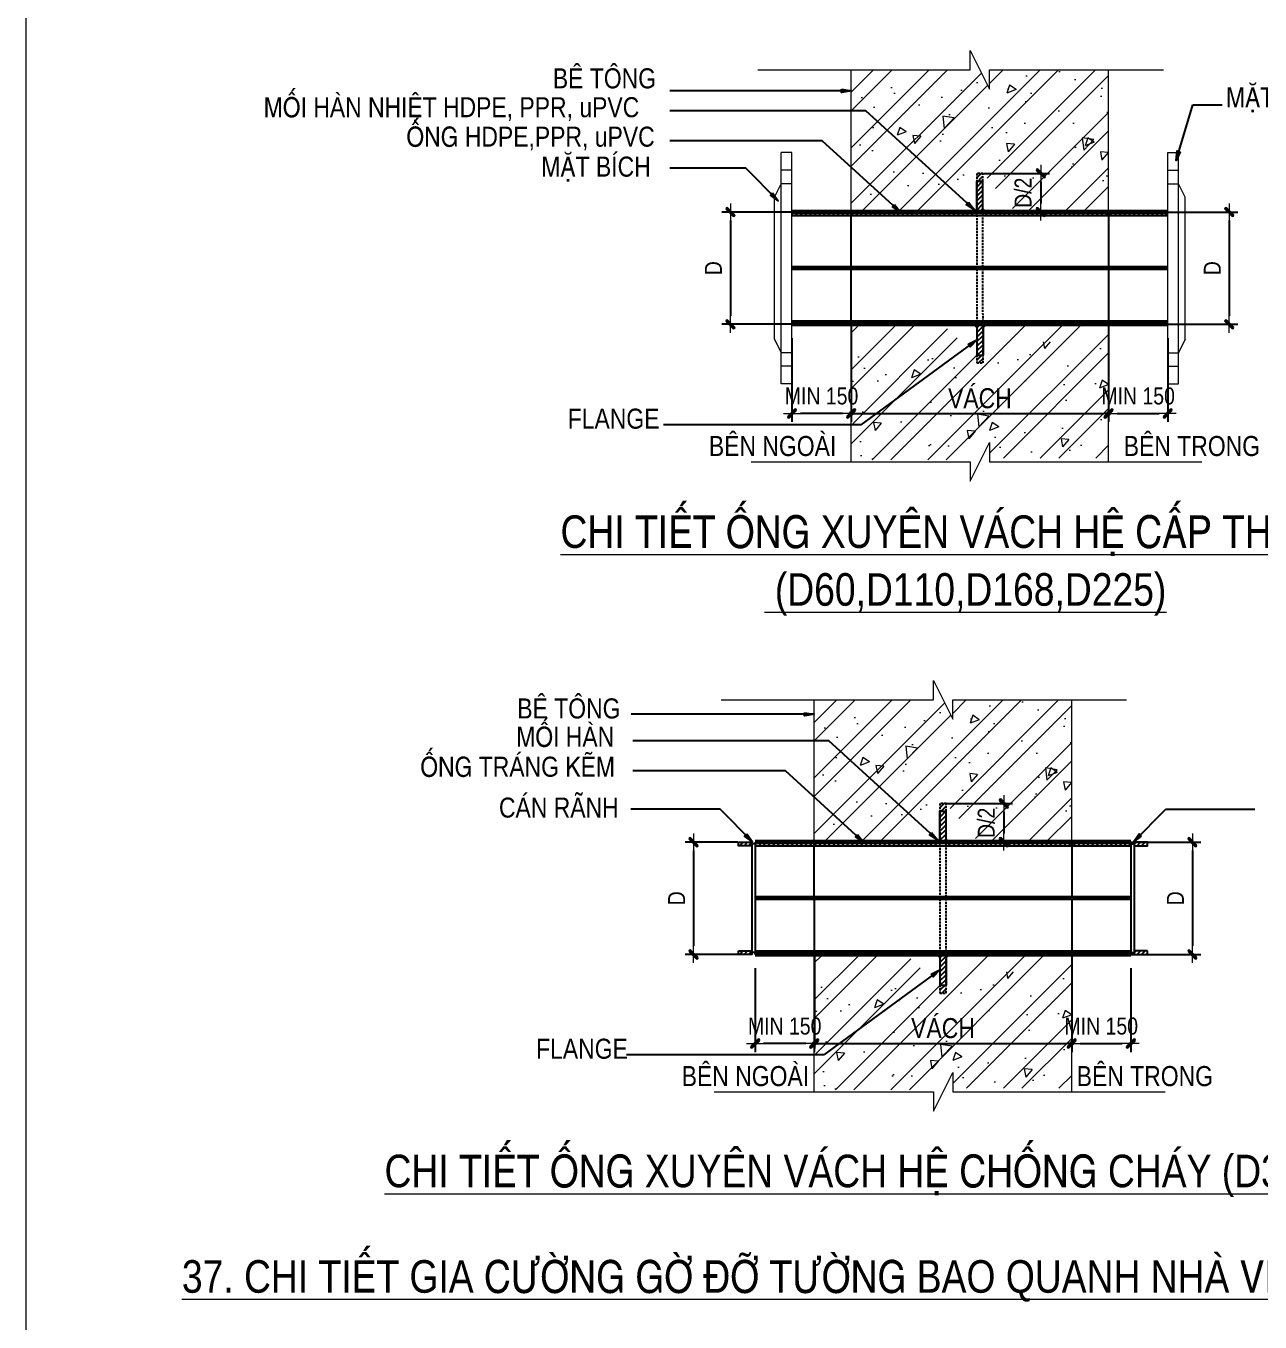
# Model space of a CAD drawing. Header units: millimetres. Extents: x -88960 to 836140, y 175458 to 320791.
# Drawn here: x 205557 to 220087, y 204501 to 219757 of the extents above; entities that cross this region are included whole.
import ezdxf
from ezdxf.enums import TextEntityAlignment as Align

# ---------------------------------------------------------------- set-up
doc = ezdxf.new("R2010")
doc.units = ezdxf.units.MM
doc.header["$LTSCALE"] = 1000
doc.linetypes.add('CENTER', pattern=[2, 1.25, -0.25, 0.25, -0.25])
doc.linetypes.add('HIDDEN', pattern=[0.375, 0.25, -0.125])
doc.layers.get('0').update_dxf_attribs({"linetype": 'CONTINUOUS'})
doc.layers.get('DEFPOINTS').update_dxf_attribs({"linetype": 'CONTINUOUS'})
for name, color, linetype, lineweight in [('CHUNHO', 1, 'CONTINUOUS', 13), ('CHUTO', 51, 'CONTINUOUS', 15), ('DBAO', 2, 'CONTINUOUS', 13), ('F-MICS', 7, 'CONTINUOUS', 18), ('KTH', 154, 'CONTINUOUS', 15), ('M-PB-Rain Pipe', 200, 'CONTINUOUS', 60), ('NTP-HATCH', 8, 'CONTINUOUS', 0), ('STICK', 1, 'CONTINUOUS', 9), ('TEXT', 1, 'CONTINUOUS', 15)]:
    doc.layers.add(name, color=color, linetype=linetype, lineweight=lineweight)
doc.layers.add('MEP-LEADER', color=7, linetype='CONTINUOUS')
doc.styles.add('Star-HelCon', font='VHELVCN_0.TTF')
doc.styles.add('TTP-HelCon', font='VHELVCN_0.TTF')
doc.dimstyles.new('SPE-DIM150', dxfattribs={"dimscale": 150, "dimtxt": 2.5, "dimasz": 2.5, "dimexe": 1.25, "dimexo": 0.625, "dimtad": 1, "dimdec": 0, "dimtxsty": 'Standard', "dimcen": 2.5, "dimadec": 0, "dimazin": 0, "dimtfac": 1, "dimtdec": 0, "dimtmove": 0, "dimatfit": 3, "dimldrblk": 'CLOSEDBLANK', "dimfxl": 1, "dimarcsym": 0})
doc.dimstyles.new('Star-100', dxfattribs={"dimscale": 100, "dimtxt": 2, "dimasz": 1, "dimexe": 1, "dimexo": 0.0625, "dimgap": 0.09, "dimtad": 0, "dimtoh": 1, "dimdec": 4, "dimrnd": 1, "dimdsep": 46, "dimtxsty": 'Star-HelCon', "dimblk": 'Stick', "dimcen": 0.09, "dimdle": 1.5, "dimclrd": 256, "dimclre": 256, "dimclrt": 7, "dimadec": 0, "dimazin": 0, "dimtfac": 1, "dimtdec": 4, "dimtix": 1, "dimtmove": 0, "dimatfit": 3, "dimfxl": 0.18, "dimtvp": 1, "dimtolj": 1, "dimtzin": 0, "dimarcsym": 2})
pattern_1 = [(225, (216787.75, 216699.18), (27.21633, -27.21633), [])]
pattern_2 = [(225, (216788.66, 217111.256), (27.21633, -27.21633), [])]
pattern_3 = [(225, (216353.65, 209283.07), (27.21633, -27.21633), [])]
pattern_4 = [(225, (216354.564, 209695.145), (27.21633, -27.21633), [])]
pattern_5 = [(225, (212316.08, 209283.07), (27.21633, -27.21633), [])]
pattern_6 = [(225, (212316.08, 208004.12), (27.21633, -27.21633), [])]

# ---------------------------------------------------------------- blocks, each defined once
blk = doc.blocks.new('*U527')
at = {"linetype": 'ByBlock'}
for points in [[(-3, 109), (726.7, 109)], [(-3, -109), (726.7, -109)]]:
    blk.add_lwpolyline(points, dxfattribs=at)
at = {"color": 8, "linetype": 'CENTER'}
blk.add_lwpolyline([(-3, 0), (726.7, 0)], dxfattribs=at)
blk = doc.blocks.new('*U528')
blk.add_lwpolyline([(0, 400), (0, -150), (50, -150), (50, -150), (-50, -200), (-50, -200), (0, -200), (0, -650)])
blk = doc.blocks.new('*U529')
blk.add_lwpolyline([(0, 417.7), (0, -150), (50, -150), (50, -150), (-50, -200), (-50, -200), (0, -200), (0, -750)])
blk = doc.blocks.new('_Dot')
at = {"color": 0, "linetype": 'ByBlock', "lineweight": -2}
blk.add_line((-0.5, 0), (-1, 0), dxfattribs=at)
at = {"color": 0, "linetype": 'ByBlock', "const_width": 0.5}
blk.add_lwpolyline([(-0.25, 0, 1), (0.25, 0, 1)], format="xyb", close=True, dxfattribs=at)
blk = doc.blocks.new('Stick')
at = {"layer": 'STICK'}
h = blk.add_hatch(color=256, dxfattribs=at)
edge = h.paths.add_edge_path()
edge.add_line((0.3, 0.5), (-0.5, -0.3))
edge.add_arc((-0.4, -0.4), 0.141, 135, 315)
edge.add_line((-0.3, -0.5), (0.5, 0.3))
edge.add_arc((0.4, 0.4), 0.141, 315, 495)
blk.add_line((1, 0), (-1, 0), dxfattribs=at)
blk.add_lwpolyline([(0.3, 0.5), (-0.5, -0.3, 1), (-0.3, -0.5), (0.5, 0.3, 1), (0.3, 0.5, 1)], format="xyb", dxfattribs=at)
blk = doc.blocks.new('*D829')
at = {"layer": 'DEFPOINTS', "color": 0, "transparency": 16777216}
for p in [(218303, 216245), (218999, 216087), (218999, 215195)]:
    blk.add_point(p, dxfattribs=at)
at = {"layer": 'KTH', "lineweight": -2, "transparency": 16777216}
for p, q in [((218303, 216238), (218303, 215095)), ((218999, 216081), (218999, 215095)), ((218403, 215195), (218899, 215195))]:
    blk.add_line(p, q, dxfattribs=at)
at = {"layer": 'KTH', "lineweight": -2, "transparency": 16777216, "xscale": 100, "yscale": 100, "zscale": 100, "rotation": 180}
blk.add_blockref('Stick', (218303, 215195), dxfattribs=at)
at = {"layer": 'KTH', "lineweight": -2, "transparency": 16777216, "xscale": 100, "yscale": 100, "zscale": 100}
blk.add_blockref('Stick', (218999, 215195), dxfattribs=at)
at = {"layer": 'KTH', "color": 7, "transparency": 16777216, "insert": (218651, 215400), "char_height": 200, "attachment_point": 5, "style": 'Star-HelCon'}
blk.add_mtext('\\A1;MIN 150', dxfattribs=at)
blk = doc.blocks.new('*D841')
at = {"layer": 'DEFPOINTS', "color": 0, "transparency": 16777216}
for p in [(218999, 217566), (218876, 216245), (219724, 216245)]:
    blk.add_point(p, dxfattribs=at)
at = {"layer": 'KTH', "lineweight": -2, "transparency": 16777216}
for p, q in [((219006, 217566), (219824, 217566)), ((219724, 217466), (219724, 216345)), ((218883, 216245), (219824, 216245))]:
    blk.add_line(p, q, dxfattribs=at)
at = {"layer": 'KTH', "lineweight": -2, "transparency": 16777216, "xscale": 100, "yscale": 100, "zscale": 100}
for p, rotation in [((219724, 217566), 90), ((219724, 216245), 270)]:
    blk.add_blockref('Stick', p, dxfattribs=dict(at, rotation=rotation))
at = {"layer": 'KTH', "color": 7, "transparency": 16777216, "insert": (219524, 216905), "char_height": 200, "attachment_point": 5, "rotation": 90, "style": 'Star-HelCon'}
blk.add_mtext('\\A1;D', dxfattribs=at)
blk = doc.blocks.new('*D830')
at = {"layer": 'DEFPOINTS', "color": 0, "transparency": 16777216}
for p in [(216824, 218021, 0), (216824, 217566, 0), (217506, 217566)]:
    blk.add_point(p, dxfattribs=at)
at = {"layer": 'KTH', "lineweight": -2, "transparency": 16777216}
for p, q in [((216830, 218021), (217606, 218021)), ((217506, 217921), (217506, 217666)), ((216830, 217566), (217606, 217566))]:
    blk.add_line(p, q, dxfattribs=at)
at = {"layer": 'KTH', "lineweight": -2, "transparency": 16777216, "xscale": 100, "yscale": 100, "zscale": 100}
for p, rotation in [((217506, 218021), 90), ((217506, 217566), 270)]:
    blk.add_blockref('Stick', p, dxfattribs=dict(at, rotation=rotation))
at = {"layer": 'KTH', "color": 7, "transparency": 16777216, "insert": (217298, 217793), "char_height": 200, "attachment_point": 5, "rotation": 90, "style": 'Star-HelCon'}
blk.add_mtext('\\A1;D/2', dxfattribs=at)
blk = doc.blocks.new('*D831')
at = {"layer": 'DEFPOINTS', "color": 0, "transparency": 16777216}
for p in [(215272, 216245), (214576, 216087), (214576, 215195)]:
    blk.add_point(p, dxfattribs=at)
at = {"layer": 'KTH', "lineweight": -2, "transparency": 16777216}
for p, q in [((215272, 216238), (215272, 215095)), ((214576, 216081), (214576, 215095)), ((215172, 215195), (214676, 215195))]:
    blk.add_line(p, q, dxfattribs=at)
at = {"layer": 'KTH', "lineweight": -2, "transparency": 16777216, "xscale": 100, "yscale": 100, "zscale": 100, "rotation": 180}
blk.add_blockref('Stick', (214576, 215195), dxfattribs=at)
at = {"layer": 'KTH', "lineweight": -2, "transparency": 16777216, "xscale": 100, "yscale": 100, "zscale": 100}
blk.add_blockref('Stick', (215272, 215195), dxfattribs=at)
at = {"layer": 'KTH', "color": 7, "transparency": 16777216, "insert": (214924, 215400), "char_height": 200, "attachment_point": 5, "style": 'Star-HelCon'}
blk.add_mtext('\\A1;MIN 150', dxfattribs=at)
blk = doc.blocks.new('*D832')
at = {"layer": 'DEFPOINTS', "color": 0, "transparency": 16777216}
for p in [(214576, 217566), (213851, 216245), (214699, 216245)]:
    blk.add_point(p, dxfattribs=at)
at = {"layer": 'KTH', "lineweight": -2, "transparency": 16777216}
for p, q in [((214570, 217566), (213751, 217566)), ((213851, 217466), (213851, 216345)), ((214693, 216245), (213751, 216245))]:
    blk.add_line(p, q, dxfattribs=at)
at = {"layer": 'KTH', "lineweight": -2, "transparency": 16777216, "xscale": 100, "yscale": 100, "zscale": 100}
for p, rotation in [((213851, 217566), 90), ((213851, 216245), 270)]:
    blk.add_blockref('Stick', p, dxfattribs=dict(at, rotation=rotation))
at = {"layer": 'KTH', "color": 7, "transparency": 16777216, "insert": (213651, 216905), "char_height": 200, "attachment_point": 5, "rotation": 90, "style": 'Star-HelCon'}
blk.add_mtext('\\A1;D', dxfattribs=at)
blk = doc.blocks.new('*D833')
at = {"layer": 'DEFPOINTS', "color": 0, "transparency": 16777216}
for p in [(217869, 208828), (218565, 208671), (218565, 207779)]:
    blk.add_point(p, dxfattribs=at)
at = {"layer": 'KTH', "lineweight": -2, "transparency": 16777216}
for p, q in [((217869, 208822), (217869, 207679)), ((218565, 208665), (218565, 207679)), ((217969, 207779), (218465, 207779))]:
    blk.add_line(p, q, dxfattribs=at)
at = {"layer": 'KTH', "lineweight": -2, "transparency": 16777216, "xscale": 100, "yscale": 100, "zscale": 100, "rotation": 180}
blk.add_blockref('Stick', (217869, 207779), dxfattribs=at)
at = {"layer": 'KTH', "lineweight": -2, "transparency": 16777216, "xscale": 100, "yscale": 100, "zscale": 100}
blk.add_blockref('Stick', (218565, 207779), dxfattribs=at)
at = {"layer": 'KTH', "color": 7, "transparency": 16777216, "insert": (218217, 207984), "char_height": 200, "attachment_point": 5, "style": 'Star-HelCon'}
blk.add_mtext('\\A1;MIN 150', dxfattribs=at)
blk = doc.blocks.new('*D842')
at = {"layer": 'DEFPOINTS', "color": 0, "transparency": 16777216}
for p in [(218565, 210150), (218442, 208828), (219290, 208828)]:
    blk.add_point(p, dxfattribs=at)
at = {"layer": 'KTH', "lineweight": -2, "transparency": 16777216}
for p, q in [((218571, 210150), (219390, 210150)), ((219290, 210050), (219290, 208928)), ((218449, 208828), (219390, 208828))]:
    blk.add_line(p, q, dxfattribs=at)
at = {"layer": 'KTH', "lineweight": -2, "transparency": 16777216, "xscale": 100, "yscale": 100, "zscale": 100}
for p, rotation in [((219290, 210150), 90), ((219290, 208828), 270)]:
    blk.add_blockref('Stick', p, dxfattribs=dict(at, rotation=rotation))
at = {"layer": 'KTH', "color": 7, "transparency": 16777216, "insert": (219090, 209489), "char_height": 200, "attachment_point": 5, "rotation": 90, "style": 'Star-HelCon'}
blk.add_mtext('\\A1;D', dxfattribs=at)
blk = doc.blocks.new('*D834')
at = {"layer": 'DEFPOINTS', "color": 0, "transparency": 16777216}
for p in [(216390, 210604, 0), (216390, 210150, 0), (217071, 210150)]:
    blk.add_point(p, dxfattribs=at)
at = {"layer": 'KTH', "lineweight": -2, "transparency": 16777216}
for p, q in [((216396, 210604), (217171, 210604)), ((217071, 210504), (217071, 210250)), ((216396, 210150), (217171, 210150))]:
    blk.add_line(p, q, dxfattribs=at)
at = {"layer": 'KTH', "lineweight": -2, "transparency": 16777216, "xscale": 100, "yscale": 100, "zscale": 100}
for p, rotation in [((217071, 210604), 90), ((217071, 210150), 270)]:
    blk.add_blockref('Stick', p, dxfattribs=dict(at, rotation=rotation))
at = {"layer": 'KTH', "color": 7, "transparency": 16777216, "insert": (216864, 210377), "char_height": 200, "attachment_point": 5, "rotation": 90, "style": 'Star-HelCon'}
blk.add_mtext('\\A1;D/2', dxfattribs=at)
blk = doc.blocks.new('*D835')
at = {"layer": 'DEFPOINTS', "color": 0, "transparency": 16777216}
for p in [(214838, 208828), (214142, 208671), (214142, 207779)]:
    blk.add_point(p, dxfattribs=at)
at = {"layer": 'KTH', "lineweight": -2, "transparency": 16777216}
for p, q in [((214838, 208822), (214838, 207679)), ((214142, 208665), (214142, 207679)), ((214738, 207779), (214242, 207779))]:
    blk.add_line(p, q, dxfattribs=at)
at = {"layer": 'KTH', "lineweight": -2, "transparency": 16777216, "xscale": 100, "yscale": 100, "zscale": 100, "rotation": 180}
blk.add_blockref('Stick', (214142, 207779), dxfattribs=at)
at = {"layer": 'KTH', "lineweight": -2, "transparency": 16777216, "xscale": 100, "yscale": 100, "zscale": 100}
blk.add_blockref('Stick', (214838, 207779), dxfattribs=at)
at = {"layer": 'KTH', "color": 7, "transparency": 16777216, "insert": (214490, 207984), "char_height": 200, "attachment_point": 5, "style": 'Star-HelCon'}
blk.add_mtext('\\A1;MIN 150', dxfattribs=at)
blk = doc.blocks.new('*D836')
at = {"layer": 'DEFPOINTS', "color": 0, "transparency": 16777216}
for p in [(213945, 210150), (213417, 208828), (213945, 208828)]:
    blk.add_point(p, dxfattribs=at)
at = {"layer": 'KTH', "lineweight": -2, "transparency": 16777216}
for p, q in [((213939, 210150), (213317, 210150)), ((213417, 210050), (213417, 208928)), ((213939, 208828), (213317, 208828))]:
    blk.add_line(p, q, dxfattribs=at)
at = {"layer": 'KTH', "lineweight": -2, "transparency": 16777216, "xscale": 100, "yscale": 100, "zscale": 100}
for p, rotation in [((213417, 210150), 90), ((213417, 208828), 270)]:
    blk.add_blockref('Stick', p, dxfattribs=dict(at, rotation=rotation))
at = {"layer": 'KTH', "color": 7, "transparency": 16777216, "insert": (213217, 209489), "char_height": 200, "attachment_point": 5, "rotation": 90, "style": 'Star-HelCon'}
blk.add_mtext('\\A1;D', dxfattribs=at)

msp = doc.modelspace()

# ---------------------------------------------------------------- hatches: boundary and pattern name
h = msp.add_hatch()
h.set_pattern_fill('ANSI31', color=8, scale=12.122743, angle=180, style=0)
h.set_pattern_definition(pattern_1)
h.paths.add_polyline_path([(216824.11634, 217929.63743), (216751.37989, 217929.63743), (216751.37989, 217565.95514), (216824.11634, 217565.95514)])
h.paths.add_polyline_path([(216824.11634, 218020.558), (216751.37989, 218020.558), (216751.37989, 217929.63743), (216824.11634, 217929.63743)])
h = msp.add_hatch()
h.set_pattern_fill('ANSI31', color=8, scale=12.122743, angle=180, style=0)
h.set_pattern_definition(pattern_1)
h.paths.add_polyline_path([(216757.43907, 217565.95514), (214576.18313, 217565.95514), (214576.18313, 217523.52554), (216757.43907, 217523.52554)])
at = {"ltscale": 15}
h = msp.add_hatch(color=256, dxfattribs=at)
h.paths.add_polyline_path([(216737.85506, 217604.08068), (216751.4144, 217604.08068), (216751.4144, 217565.95514), (216699.72952, 217565.95514)])
h.paths.add_polyline_path([(216751.4144, 217604.08068), (216737.85506, 217604.08068), (216751.4144, 217617.64002)])
h = msp.add_hatch()
h.set_pattern_fill('ANSI31', color=8, scale=12.122743, angle=180, style=0)
h.set_pattern_definition(pattern_1)
h.paths.add_polyline_path([(218999.3131, 217565.95514), (216818.05278, 217565.95514), (216818.05278, 217523.52554), (218999.3131, 217523.52554)])
h = msp.add_hatch(color=256, dxfattribs=at)
h.paths.add_polyline_path([(216837.64117, 217604.08068), (216824.08183, 217604.08068), (216824.08183, 217565.95514), (216875.76671, 217565.95514)])
h.paths.add_polyline_path([(216824.08183, 217604.08068), (216837.64117, 217604.08068), (216824.08183, 217617.64002)])
h = msp.add_hatch()
h.set_pattern_fill('ANSI31', color=8, scale=12.122743, angle=180, style=0)
h.set_pattern_definition(pattern_2)
h.paths.add_polyline_path([(216758.35182, 216286.90936), (214576.18313, 216286.90936), (214576.18313, 216244.47976), (216758.35182, 216244.47976)])
h = msp.add_hatch(color=256, dxfattribs=at)
h.paths.add_polyline_path([(216738.76782, 216206.35422), (216752.32716, 216206.35422), (216752.32716, 216244.47976), (216700.64227, 216244.47976)])
h.paths.add_polyline_path([(216752.32716, 216206.35422), (216738.76782, 216206.35422), (216752.32716, 216192.79488)])
h = msp.add_hatch()
h.set_pattern_fill('ANSI31', color=8, scale=12.122743, angle=180, style=0)
h.set_pattern_definition(pattern_2)
h.paths.add_polyline_path([(216825.0291, 215880.79748), (216752.29264, 215880.79748), (216752.29264, 216244.47976), (216825.0291, 216244.47976)])
h.paths.add_polyline_path([(216825.0291, 215789.8769), (216752.29264, 215789.8769), (216752.29264, 215880.79748), (216825.0291, 215880.79748)])
h = msp.add_hatch()
h.set_pattern_fill('ANSI31', color=8, scale=12.122743, angle=180, style=0)
h.set_pattern_definition(pattern_2)
h.paths.add_polyline_path([(218999.3131, 216286.90936), (216818.96553, 216286.90936), (216818.96553, 216244.47976), (218999.3131, 216244.47976)])
h = msp.add_hatch(color=256, dxfattribs=at)
h.paths.add_polyline_path([(216838.55392, 216206.35422), (216824.99458, 216206.35422), (216824.99458, 216244.47976), (216876.67946, 216244.47976)])
h.paths.add_polyline_path([(216824.99458, 216206.35422), (216838.55392, 216206.35422), (216824.99458, 216192.79488)])
h = msp.add_hatch()
h.set_pattern_fill('ANSI31', color=8, scale=12.122743, angle=180, style=0)
h.set_pattern_definition(pattern_3)
h.paths.add_polyline_path([(216390.01977, 210513.52694), (216317.28331, 210513.52694), (216317.28331, 210149.84465), (216390.01977, 210149.84465)])
h.paths.add_polyline_path([(216390.01977, 210604.44751), (216317.28331, 210604.44751), (216317.28331, 210513.52694), (216390.01977, 210513.52694)])
h = msp.add_hatch()
h.set_pattern_fill('ANSI31', color=8, scale=12.122743, angle=180, style=0)
h.set_pattern_definition(pattern_5)
h.paths.add_polyline_path([(214104.20299, 210149.84465), (213945.00092, 210149.84465), (213945.00092, 210107.41505), (214104.20299, 210107.41505)])
h = msp.add_hatch()
h.set_pattern_fill('ANSI31', color=8, scale=12.122743, angle=180, style=0)
h.set_pattern_definition(pattern_3)
h.paths.add_polyline_path([(216323.34249, 210149.84465), (214142.08656, 210149.84465), (214142.08656, 210107.41505), (216323.34249, 210107.41505)])
h = msp.add_hatch(color=256, dxfattribs=at)
h.paths.add_polyline_path([(216303.75849, 210187.97019), (216317.31783, 210187.97019), (216317.31783, 210149.84465), (216265.63295, 210149.84465)])
h.paths.add_polyline_path([(216317.31783, 210187.97019), (216303.75849, 210187.97019), (216317.31783, 210201.52953)])
h = msp.add_hatch()
h.set_pattern_fill('ANSI31', color=8, scale=12.122743, angle=180, style=0)
h.set_pattern_definition(pattern_3)
h.paths.add_polyline_path([(218565.21652, 210149.84465), (216383.95621, 210149.84465), (216383.95621, 210107.41505), (218565.21652, 210107.41505)])
h = msp.add_hatch(color=256, dxfattribs=at)
h.paths.add_polyline_path([(216403.54459, 210187.97019), (216389.98525, 210187.97019), (216389.98525, 210149.84465), (216441.67013, 210149.84465)])
h.paths.add_polyline_path([(216389.98525, 210187.97019), (216403.54459, 210187.97019), (216389.98525, 210201.52953)])
h = msp.add_hatch()
h.set_pattern_fill('ANSI31', color=8, scale=12.122743, angle=180, style=0)
h.set_pattern_definition(pattern_5)
h.paths.add_polyline_path([(218603.10009, 210149.84465), (218762.30216, 210149.84465), (218762.30216, 210107.41505), (218603.10009, 210107.41505)])
h = msp.add_hatch()
h.set_pattern_fill('ANSI31', color=8, scale=12.122743, angle=180, style=0)
h.set_pattern_definition(pattern_6)
h.paths.add_polyline_path([(214104.20299, 208870.89528), (213945.00092, 208870.89528), (213945.00092, 208828.46568), (214104.20299, 208828.46568)])
h = msp.add_hatch()
h.set_pattern_fill('ANSI31', color=8, scale=12.122743, angle=180, style=0)
h.set_pattern_definition(pattern_4)
h.paths.add_polyline_path([(216324.25525, 208870.79887), (214142.08656, 208870.79887), (214142.08656, 208828.36927), (216324.25525, 208828.36927)])
h = msp.add_hatch()
h.set_pattern_fill('ANSI31', color=8, scale=12.122743, angle=180, style=0)
h.set_pattern_definition(pattern_4)
h.paths.add_polyline_path([(218565.21652, 208870.79887), (216384.86896, 208870.79887), (216384.86896, 208828.36927), (218565.21652, 208828.36927)])
h = msp.add_hatch()
h.set_pattern_fill('ANSI31', color=8, scale=12.122743, angle=180, style=0)
h.set_pattern_definition(pattern_6)
h.paths.add_polyline_path([(218603.10009, 208870.89528), (218762.30216, 208870.89528), (218762.30216, 208828.46568), (218603.10009, 208828.46568)])
h = msp.add_hatch(color=256, dxfattribs=at)
h.paths.add_polyline_path([(216304.67124, 208790.24373), (216318.23058, 208790.24373), (216318.23058, 208828.36927), (216266.5457, 208828.36927)])
h.paths.add_polyline_path([(216318.23058, 208790.24373), (216304.67124, 208790.24373), (216318.23058, 208776.68439)])
h = msp.add_hatch()
h.set_pattern_fill('ANSI31', color=8, scale=12.122743, angle=180, style=0)
h.set_pattern_definition(pattern_4)
h.paths.add_polyline_path([(216390.93252, 208464.68698), (216318.19606, 208464.68698), (216318.19606, 208828.36927), (216390.93252, 208828.36927)])
h.paths.add_polyline_path([(216390.93252, 208373.76641), (216318.19606, 208373.76641), (216318.19606, 208464.68698), (216390.93252, 208464.68698)])
h = msp.add_hatch(color=256, dxfattribs=at)
h.paths.add_polyline_path([(216404.45735, 208790.24373), (216390.898, 208790.24373), (216390.898, 208828.36927), (216442.58289, 208828.36927)])
h.paths.add_polyline_path([(216390.898, 208790.24373), (216404.45735, 208790.24373), (216390.898, 208776.68439)])
at = {"layer": 'NTP-HATCH'}
h = msp.add_hatch(dxfattribs=at)
h.set_pattern_fill('AR-CONC', color=8, scale=6.061371, angle=180, style=0)
h.set_pattern_definition([(230, (188124.8, 199258.2), (-1104.29, 96.613), [115.47, -1270.16]), (175, (188124.8, 199258.2), (213.62, -1158.065), [92.375, -1016.128]), (280.451, (188032.7, 199266.3), (-890.673, -1061.447), [98.134, -1079.47]), (226.184, (188124.8, 198950.3), (-1643.11, 254.834), [173.204, -1905.24]), (276.6356, (187987.8, 198971.5), (-1438.995, -1499.74), [147.2, -1619.204]), (171.184, (188124.8, 198950.3), (-1439, -1499.736), [138.56, -1524.19]), (201, (187970.8, 199027.3), (-918.994, 619.87), [115.47, -1270.16]), (146, (187970.8, 199027.3), (-374.605, -1116.43), [92.375, -1016.128]), (251.4514, (187894.2, 199078.9), (-1293.597, -496.565), [98.134, -1079.47]), (217.5, (188124.76, 199258.22), (-18.721, -512.5195), [0, -1003.812, 0, -1031.524, 0, -1019.977]), (187.5, (188124.76, 199258.2), (-405.019, -607.232), [0, -588.123, 0, -980.718, 0, -388.746]), (147.5, (188468.1, 199258.22), (-821.865, 34.724), [0, -384.897, 0, -1200.879, 0, -1593.474]), (137.5, (188622.05, 199258.2), (-897.866, -154.12), [0, -500.366, 0, -797.507, 0, -1131.597])])
h.paths.add_polyline_path([(216902.53943, 214627.39947), (218303.09097, 214627.39947), (218303.09097, 216038.48954), (217204.71408, 216038.48954), (216824.11634, 215674.80725), (216824.11634, 215583.88668), (216751.37989, 215583.88668), (216751.37989, 215674.80725), (216370.78214, 216038.48954), (215272.37013, 216038.48954), (215272.08344, 214627.39947), (216675.23801, 214627.39947), (216675.23801, 214179.14757), (216902.53943, 214633.75043)])
h.paths.add_polyline_path([(216675.23801, 219240.86642), (215273.02075, 219240.86642), (215272.72233, 217772.04177), (216370.78214, 217772.04177), (216751.37989, 218135.72405), (216751.37989, 218226.64463), (216824.11634, 218226.64463), (216824.11634, 218135.72405), (217204.71408, 217772.04177), (218303.09097, 217772.04177), (218303.09097, 219240.86642), (216902.53943, 219240.86642), (216902.53943, 219013.56499), (216675.23801, 219468.16785)])
h = msp.add_hatch(dxfattribs=at)
h.set_pattern_fill('ANSI32', color=8, scale=48.490971, angle=180, style=0)
h.set_pattern_definition([(225, (188124.76, 199447.64), (326.596, -326.596), []), (225, (187907.03, 199447.64), (326.596, -326.596), [])])
h.paths.add_polyline_path([(215272.08344, 214651.19315), (216675.23801, 214651.19315), (216675.23801, 214589.51589), (216902.53943, 215044.11875), (216902.53943, 214670.13494), (218303.09097, 214670.13494), (218303.09097, 216227.9074), (217204.71408, 216227.9074), (216824.11634, 215864.22511), (216824.11634, 215773.30454), (216751.37989, 215773.30454), (216751.37989, 215864.22511), (216370.78214, 216227.9074), (215272.37013, 216227.9074)])
h.paths.add_polyline_path([(216675.23801, 219235.1053), (215273.02075, 219235.1053), (215272.72233, 217568.22815), (216370.78214, 217568.22815), (216751.37989, 218022.83101), (216824.11634, 218022.83101), (217204.71408, 217568.22815), (218303.09097, 217568.22815), (218303.09097, 219235.1053), (216902.53943, 219235.1053), (216902.53943, 219007.80387), (216675.23801, 219462.40673)])
h = msp.add_hatch(dxfattribs=at)
h.set_pattern_fill('AR-CONC', color=8, scale=6.061371, angle=180, style=0)
h.set_pattern_definition([(230, (187690.7, 191842.1), (-1104.29, 96.613), [115.47, -1270.16]), (175, (187690.7, 191842.1), (213.62, -1158.065), [92.375, -1016.128]), (280.451, (187598.6, 191850.2), (-890.673, -1061.447), [98.134, -1079.47]), (226.184, (187690.7, 191534.2), (-1643.11, 254.834), [173.204, -1905.24]), (276.6356, (187553.7, 191555.4), (-1438.995, -1499.74), [147.2, -1619.204]), (171.184, (187690.7, 191534.2), (-1439, -1499.736), [138.56, -1524.19]), (201, (187536.7, 191611.2), (-918.994, 619.87), [115.47, -1270.16]), (146, (187536.7, 191611.2), (-374.605, -1116.43), [92.375, -1016.128]), (251.4514, (187460.1, 191662.8), (-1293.597, -496.565), [98.134, -1079.47]), (217.5, (187690.66, 191842.1), (-18.721, -512.5195), [0, -1003.812, 0, -1031.524, 0, -1019.977]), (187.5, (187690.66, 191842.1), (-405.019, -607.232), [0, -588.123, 0, -980.718, 0, -388.746]), (147.5, (188034, 191842.1), (-821.865, 34.724), [0, -384.897, 0, -1200.879, 0, -1593.474]), (137.5, (188187.95, 191842.1), (-897.866, -154.12), [0, -500.366, 0, -797.507, 0, -1131.597])])
h.paths.add_polyline_path([(216468.44286, 207211.28897), (217868.9944, 207211.28897), (217868.9944, 208622.37905), (216770.61751, 208622.37905), (216390.01977, 208258.69676), (216390.01977, 208167.77619), (216317.28331, 208167.77619), (216317.28331, 208258.69676), (215936.68557, 208622.37905), (214838.27356, 208622.37905), (214837.98687, 207211.28897), (216241.14143, 207211.28897), (216241.14143, 206763.03708), (216468.44286, 207217.63994)])
h.paths.add_polyline_path([(216241.14143, 211824.75593), (214838.92418, 211824.75593), (214838.62576, 210355.93128), (215936.68557, 210355.93128), (216317.28331, 210719.61356), (216317.28331, 210810.53414), (216390.01977, 210810.53414), (216390.01977, 210719.61356), (216770.61751, 210355.93128), (217868.9944, 210355.93128), (217868.9944, 211824.75593), (216468.44286, 211824.75593), (216468.44286, 211597.4545), (216241.14143, 212052.05736)])
h = msp.add_hatch(dxfattribs=at)
h.set_pattern_fill('ANSI32', color=8, scale=48.490971, angle=180, style=0)
h.set_pattern_definition([(225, (187690.66, 192031.53), (326.596, -326.596), []), (225, (187472.93, 192031.53), (326.596, -326.596), [])])
h.paths.add_polyline_path([(214837.98687, 207235.08266), (216241.14143, 207235.08266), (216241.14143, 207173.4054), (216468.44286, 207628.00826), (216468.44286, 207254.02445), (217868.9944, 207254.02445), (217868.9944, 208811.79691), (216770.61751, 208811.79691), (216390.01977, 208448.11462), (216390.01977, 208357.19405), (216317.28331, 208357.19405), (216317.28331, 208448.11462), (215936.68557, 208811.79691), (214838.27356, 208811.79691)])
h.paths.add_polyline_path([(216241.14143, 211818.99481), (214838.92418, 211818.99481), (214838.62576, 210152.11766), (215936.68557, 210152.11766), (216317.28331, 210606.72052), (216390.01977, 210606.72052), (216770.61751, 210152.11766), (217868.9944, 210152.11766), (217868.9944, 211818.99481), (216468.44286, 211818.99481), (216468.44286, 211591.69338), (216241.14143, 212046.29624)])

# ---------------------------------------------------------------- linework, layer by layer
at = {"ltscale": 15}
for p, q in [((216751.37989, 217565.95514, 0), (216751.37989, 217929.63743, 0)), ((216751.37989, 217929.63743, 0), (216824.11634, 217929.63743, 0)), ((216824.11634, 217565.95514, 0), (216824.11634, 217929.63743, 0)), ((216752.29264, 216244.47976), (216752.29264, 215880.79748)), ((216825.0291, 216244.47976), (216825.0291, 215880.79748)), ((216752.29264, 215880.79748), (216825.0291, 215880.79748)), ((216317.28331, 210149.84465, -0.00172), (216317.28331, 210513.52694, -0.00172)), ((216317.28331, 210513.52694, -0.00172), (216390.01977, 210513.52694, -0.00172)), ((216390.01977, 210149.84465, -0.00172), (216390.01977, 210513.52694, -0.00172)), ((216318.19606, 208828.36927, -0.00172), (216318.19606, 208464.68698, -0.00172)), ((216390.93252, 208828.36927, -0.00172), (216390.93252, 208464.68698, -0.00172)), ((216318.19606, 208464.68698, -0.00172), (216390.93252, 208464.68698, -0.00172))]:
    msp.add_line(p, q, dxfattribs=at)
for p, q in [((215273.31801, 216244.47976, 0), (215272.40526, 217565.95514)), ((214839.22144, 208828.36927, -0.00172), (214838.30868, 210149.84465, -0.00172))]:
    msp.add_line(p, q)
at = {"color": 8, "linetype": 'CENTER'}
for p, q in [((215272.40526, 216905.26565), (218303.09097, 216905.26565)), ((214838.30868, 209489.15516, -0.00172), (217868.9944, 209489.15516, -0.00172))]:
    msp.add_line(p, q, dxfattribs=at)
at = {"color": 30, "ltscale": 30}
for p, q in [((215273.29274, 216236.14538), (215273.29274, 215138.6734)), ((218303.09097, 216244.47976), (218303.09097, 215138.6734)), ((214839.19616, 208820.03488, -0.00172), (214839.19616, 207722.56291, -0.00172)), ((217868.9944, 208828.36927, -0.00172), (217868.9944, 207722.56291, -0.00172))]:
    msp.add_line(p, q, dxfattribs=at)
at = {"color": 1, "ltscale": 30}
for p, q in [((215330.11809, 215195.49876), (218246.26561, 215195.49876)), ((214896.02152, 207779.38827, -0.00172), (217812.16904, 207779.38827, -0.00172))]:
    msp.add_line(p, q, dxfattribs=at)
at = {"color": 7, "linetype": 'HIDDEN', "ltscale": 0.1}
msp.add_lwpolyline([(216752.29264, 215789.8769), (216825.0291, 215789.8769), (216824.11634, 218020.558), (216751.37989, 218020.558)], close=True, dxfattribs=at)
for points in [[(218303.09097, 217565.95514), (215272.40526, 217565.95514)], [(218303.09097, 217565.95514), (218304.00372, 216244.47976)], [(214576.18313, 217523.52554), (218999.3131, 217523.52554)], [(214576.18313, 216286.90936), (218999.3131, 216286.90936)], [(218304.00372, 216244.47976), (215273.31801, 216244.47976)]]:
    msp.add_lwpolyline(points)
at = {"color": 7, "linetype": 'HIDDEN', "ltscale": 0.1, "elevation": -0.00172}
msp.add_lwpolyline([(216318.19606, 208373.76641), (216390.93252, 208373.76641), (216390.01977, 210604.44751), (216317.28331, 210604.44751)], close=True, dxfattribs=at)
at = {"color": 6, "elevation": -0.00172}
for points in [[(213945.00092, 210149.84465), (214104.20299, 210149.84465), (214104.20299, 210107.41505), (213945.00092, 210107.41505)], [(218762.30216, 210149.84465), (218603.10009, 210149.84465), (218603.10009, 210107.41505), (218762.30216, 210107.41505)], [(213945.00092, 208870.89528), (214104.20299, 208870.89528), (214104.20299, 208828.46568), (213945.00092, 208828.46568)], [(218762.30216, 208870.89528), (218603.10009, 208870.89528), (218603.10009, 208828.46568), (218762.30216, 208828.46568)]]:
    msp.add_lwpolyline(points, close=True, dxfattribs=at)
at = {"color": 6, "elevation": -0.00172, "flags": 128}
for points in [[(214142.08656, 210149.84465), (214142.08656, 210128.62985), (214104.20299, 210128.62985), (214104.20299, 210149.84465)], [(214104.20299, 210128.62985), (214104.20299, 208849.68048)], [(214142.08656, 210128.62985), (214142.08656, 208849.68048)], [(218565.21652, 210149.84465), (218565.21652, 210128.62985), (218603.10009, 210128.62985), (218603.10009, 210149.84465)], [(218565.21652, 210128.62985), (218565.21652, 208849.68048)], [(218603.10009, 210128.62985), (218603.10009, 208849.68048)], [(214142.08656, 208828.46568), (214142.08656, 208849.68048), (214104.20299, 208849.68048), (214104.20299, 208828.46568)], [(218565.21652, 208828.46568), (218565.21652, 208849.68048), (218603.10009, 208849.68048), (218603.10009, 208828.46568)]]:
    msp.add_lwpolyline(points, dxfattribs=at)
at = {"elevation": -0.00172}
for points in [[(214142.08656, 210107.41505), (218565.21652, 210107.41505)], [(217868.9944, 210149.84465), (214838.30868, 210149.84465)], [(217868.9944, 210149.84465), (217869.90715, 208828.36927)], [(214142.08656, 208870.79887), (218565.21652, 208870.79887)], [(217869.90715, 208828.36927), (214839.22144, 208828.36927)]]:
    msp.add_lwpolyline(points, dxfattribs=at)
at = {"layer": 'DBAO'}
msp.add_line((205557.21054, 233158.03182), (205557.21054, 177157.92235), dxfattribs=at)
at = {"layer": 'F-MICS', "color": 3}
for p, q in [((214448.89433, 215544.64984), (214448.89433, 218265.88147)), ((214576.18313, 218265.88147), (214448.89433, 218265.88147)), ((214576.18313, 215544.64984), (214576.18313, 218265.88147)), ((218999.3131, 215544.64984), (218999.3131, 218265.88147)), ((218999.3131, 218265.88147), (219126.6019, 218265.88147)), ((219126.6019, 215544.64984), (219126.6019, 218265.88147)), ((214369.33883, 217740.81517), (214448.89433, 217899.92617)), ((219206.1574, 217740.81517), (219126.6019, 217899.92617)), ((214369.33883, 216069.71614), (214369.33883, 217740.81517)), ((219206.1574, 216069.71614), (219206.1574, 217740.81517)), ((214369.33883, 216069.71614), (214448.89433, 215910.60514)), ((219206.1574, 216069.71614), (219126.6019, 215910.60514)), ((214576.18313, 215544.64984), (214448.89433, 215544.64984)), ((218999.3131, 215544.64984), (219126.6019, 215544.64984))]:
    msp.add_line(p, q, dxfattribs=at)
at = {"layer": 'F-MICS', "color": 2, "linetype": 'HIDDEN'}
for p, q in [((214576.18313, 218059.03717), (214448.89433, 218059.03717)), ((218999.3131, 218059.03717), (219126.6019, 218059.03717)), ((214576.18313, 217899.92617), (214448.89433, 217899.92617)), ((218999.3131, 217899.92617), (219126.6019, 217899.92617)), ((214576.18313, 215910.60514), (214448.89433, 215910.60514)), ((218999.3131, 215910.60514), (219126.6019, 215910.60514)), ((214576.18313, 215751.49414), (214448.89433, 215751.49414)), ((218999.3131, 215751.49414), (219126.6019, 215751.49414))]:
    msp.add_line(p, q, dxfattribs=at)
at = {"layer": 'NTP-HATCH', "color": 7}
for p, q in [((215272.08344, 214627.39947, -0.003), (215273.02075, 219240.86642, 0.00573)), ((214837.98687, 207211.28897, -0.00471), (214838.92418, 211824.75593, 0.00401))]:
    msp.add_line(p, q, dxfattribs=at)
msp.add_lwpolyline([(218303.09097, 214627.39947), (218303.09097, 219240.86642)], dxfattribs=at)
at = {"layer": 'NTP-HATCH', "color": 7, "elevation": -0.00172}
msp.add_lwpolyline([(217868.9944, 207211.28897), (217868.9944, 211824.75593)], dxfattribs=at)

# ---------------------------------------------------------------- block references
at = {"color": 1, "ltscale": 30, "xscale": 56.82535714285715, "yscale": 56.82535714285715, "zscale": 56.82535714285715, "rotation": 180}
for p in [(215273.29274, 215195.49876), (214839.19616, 207779.38827, -0.00172)]:
    msp.add_blockref('_Dot', p, dxfattribs=at)
at = {"color": 1, "ltscale": 30, "xscale": 56.82535714285715, "yscale": 56.82535714285715, "zscale": 56.82535714285715}
for p in [(218303.09097, 215195.49876), (217868.9944, 207779.38827, -0.00172)]:
    msp.add_blockref('_Dot', p, dxfattribs=at)
at = {"layer": 'M-PB-Rain Pipe', "xscale": -6.061371428571429, "yscale": 6.061371428571429, "zscale": 6.061371428571429}
for p in [(218981.12898, 216905.26565), (218547.03241, 209489.15516, -0.00172)]:
    msp.add_blockref('*U527', p, dxfattribs=at)
at = {"layer": 'NTP-HATCH', "linetype": 'ByBlock', "yscale": 4.546028571428573, "zscale": 4.546028571428573, "rotation": 90}
for name, p, xscale in [('*U528', (215993.33372, 219240.86642, 0.00196), 4.546028571428573), ('*U529', (215993.33372, 214627.39947, 0.00196), -4.546028571428573), ('*U528', (215559.23715, 211824.75593, 0.00025), 4.546028571428573), ('*U529', (215559.23715, 207211.28897, 0.00025), -4.546028571428573)]:
    msp.add_blockref(name, p, dxfattribs=dict(at, xscale=xscale))

# ---------------------------------------------------------------- texts
at = {"layer": 'CHUNHO', "style": 'Star-HelCon'}
for s, p in [('BEÂ TOÂNG', (211760.64058, 219021.76845)), ('MAËT BÍCH (NEÁU COÙ)', (219685.4341, 218798.9916)), ('MOÁI HAØN NHIEÄT HDPE, PPR, uPVC', (208357.11384, 218682.19656)), ('OÁNG HDPE,PPR, uPVC', (210036.4109, 218335.5865)), ('MAËT BÍCH', (211624.98007, 217982.87739)), ('FLANGE', (211935.93635, 215016.53549)), ('BEÂN NGOAØI', (213597.54146, 214694.52514)), ('BEÂN TRONG', (218481.77401, 214694.52514)), ('BEÂ TOÂNG', (211341.83843, 211605.65796, -0.00172)), ('MOÁI HAØN', (211330.03299, 211272.03491, -0.00172)), ('OÁNG TRAÙNG KEÕM', (210200.11703, 210919.47601, -0.00172)), ('CAÙN RAÕNH', (211126.2532, 210438.89823, -0.00172)), ('FLANGE', (211563.25471, 207600.425, -0.00172)), ('BEÂN NGOAØI', (213277.34377, 207278.41465, -0.00172)), ('BEÂN TRONG', (217927.82527, 207278.41465, -0.00172))]:
    msp.add_text(s, height=235.72, dxfattribs=at).set_placement(p)
at = {"layer": 'CHUNHO', "char_height": 235.72, "attachment_point": 5, "style": 'Star-HelCon'}
for insert in [(216788.19185, 215373.08922), (216354.09528, 207959.09828, -0.00172)]:
    msp.add_mtext('\\A1;VAÙCH ', dxfattribs=dict(at, insert=insert))
at = {"layer": 'CHUTO', "style": 'Star-HelCon'}
for s, p in [('%%UCHI TIEÁT OÁNG XUYEÂN VAÙCH HEÄ CAÁP THOAÙT NÖÔÙC ', (211850.79057, 213612.76633, 0.00089)), ('%%U (D60,D110,D168,D225)', (214252.41567, 212932.53153, 0.00089)), ('%%UCHI TIEÁT OÁNG XUYEÂN VAÙCH HEÄ CHOÁNG CHAÙY (D325, D168)', (209778.94335, 206088.02869, -0.00082))]:
    msp.add_text(s, height=383.045, dxfattribs=at).set_placement(p)
at = {"layer": 'TEXT', "color": 2, "style": 'TTP-HelCon'}
msp.add_text('%%U37. CHI TIEÁT GIA CÖÔØNG GÔØ ÑÔÕ TÖÔØNG BAO QUANH NHAØ VEÄ SINH', height=383.045, dxfattribs=at).set_placement((207393.51372, 205037.90119), align=Align.MIDDLE_LEFT)

# ---------------------------------------------------------------- dimensions: what is measured, and where the dimension line sits
at = {"layer": 'KTH'}
for base, p1, p2, text, picture, middle in [((217505.53693, 217565.95514, 0.00172), (216824.11634, 218020.558, 0), (216824.11634, 217565.95514), 'D/2', '*D830', (217298.07026, 217793.25657, 0.00172)), ((213851.15362, 216244.57617), (214576.18313, 217565.95514), (214698.9971, 216244.57617), 'D', '*D832', (213651.15362, 216905.26565)), ((219724.34261, 216244.57617), (218999.3131, 217565.95514), (218876.49913, 216244.57617), 'D', '*D841', (219524.34261, 216905.26565)), ((217071.44035, 210149.84465), (216390.01977, 210604.44751, -0.00172), (216390.01977, 210149.84465, -0.00172), 'D/2', '*D834', (216863.97368, 210377.14608)), ((213417.05705, 208828.46568, -0.00172), (213945.00092, 210149.84465, -0.00172), (213945.00092, 208828.46568, -0.00172), 'D', '*D836', (213217.05705, 209489.15516, -0.00172)), ((219290.24603, 208828.46568, -0.00172), (218565.21652, 210149.84465, -0.00172), (218442.40256, 208828.46568, -0.00172), 'D', '*D842', (219090.24603, 209489.15516, -0.00172))]:
    dim = msp.add_linear_dim(base=base, p1=p1, p2=p2, angle=90, text=text, dimstyle='Star-100', dxfattribs=at)
    dim.commit()
    dim.dimension.update_dxf_attribs({"geometry": picture, "text_midpoint": middle})
for base, p1, p2, picture, middle in [((214576.18313, 215195.49876), (215272.40526, 216244.57617), (214576.18313, 216086.98051), '*D831', (214924.29419, 215195.49876)), ((214142.08656, 207779.38827, -0.00172), (214838.30868, 208828.46568, -0.00172), (214142.08656, 208670.87002, -0.00172), '*D835', (214490.19762, 207779.38827, -0.00172))]:
    dim = msp.add_linear_dim(base=base, p1=p1, p2=p2, angle=180, text='MIN 150', dimstyle='Star-100', dxfattribs=at)
    dim.commit()
    dim.dimension.update_dxf_attribs({"geometry": picture, "text_midpoint": middle, "dimtype": 160})
for base, p1, p2, picture, middle in [((218999.3131, 215195.49876), (218303.09097, 216244.57617), (218999.3131, 216086.98051), '*D829', (218651.20203, 215195.49876)), ((218565.21652, 207779.38827, -0.00172), (217868.9944, 208828.46568, -0.00172), (218565.21652, 208670.87002, -0.00172), '*D833', (218217.10546, 207779.38827, -0.00172))]:
    dim = msp.add_linear_dim(base=base, p1=p1, p2=p2, text='MIN 150', dimstyle='Star-100', dxfattribs=at)
    dim.commit()
    dim.dimension.update_dxf_attribs({"geometry": picture, "text_midpoint": middle, "dimtype": 160})

# ---------------------------------------------------------------- leaders
at = {"layer": 'MEP-LEADER'}
for points in [[(215272.9704, 218993.05097, 0.00526), (213139.46138, 218993.05097, 0.00526)], [(219098.24326, 218172.09228), (219293.32295, 218829.88269), (219641.64541, 218829.88269)], [(216723.75956, 217591.63421), (215443.6242, 218756.92006), (213137.81015, 218756.92006)], [(215853.2737, 217565.95514), (214932.23515, 218404.36116), (213137.05995, 218404.36116)], [(214413.69799, 217698.54764), (214033.42286, 218082.3508), (213138.23087, 218082.3508)], [(216752.181, 216062.71644), (215386.05597, 215060.77495), (213061.97076, 215060.77495)], [(214837.67346, 211654.40737, 0.00365), (212683.15516, 211654.40737, 0.00365)], [(216289.66299, 210175.52372, -0.00172), (215009.52763, 211340.80957, -0.00172), (212702.96337, 211340.80957, -0.00172)], [(215419.17713, 210149.84465, -0.00172), (214498.13857, 210988.25067, -0.00172), (212702.96337, 210988.25067, -0.00172)], [(214111.20704, 210154.56848, -0.00172), (213730.93191, 210538.37164, -0.00172), (212680.29385, 210538.37164, -0.00172)], [(218596.09604, 210154.56848, -0.00172), (218976.37116, 210538.37164, -0.00172), (220027.00923, 210538.37164, -0.00172)], [(216318.08442, 208646.60595, -0.00172), (214951.9594, 207644.66446, -0.00172), (212627.87419, 207644.66446, -0.00172)]]:
    msp.add_leader(points, dimstyle='SPE-DIM150', override={"dimasz": 0.75, "dimldrblk": 'ClosedBlank'}, dxfattribs=at)

doc.saveas('drawing.dxf')
